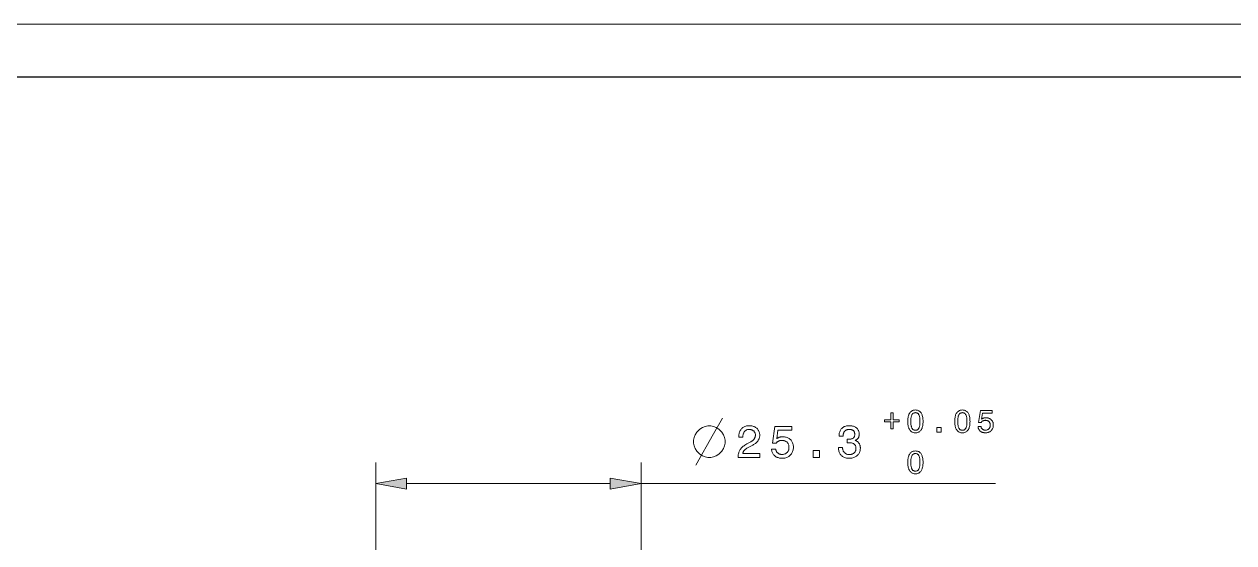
# Model space of a CAD drawing. Extents: x 0 to 297, y 0 to 546.
# Drawn here: x 112.2 to 227.5, y 370.6 to 420 of the extents above; entities that cross this region are included whole.
import ezdxf

# ---------------------------------------------------------------- set-up
doc = ezdxf.new("R2010")
doc.units = 0

msp = doc.modelspace()

# ---------------------------------------------------------------- linework, layer by layer
at = {"color": 7, "lineweight": 13}
for p, q in [((0, 420), (297, 420)), ((170.99, 376.22), (204.76, 376.22))]:
    msp.add_line(p, q, dxfattribs=at)
at = {"color": 7, "lineweight": 30}
msp.add_line((20, 415), (292, 415), dxfattribs=at)
at = {"color": 7, "lineweight": 13, "ltscale": 0.356326}
for p, q in [((145.69, 363.97), (145.69, 378.22)), ((170.99, 363.97), (170.99, 378.22))]:
    msp.add_line(p, q, dxfattribs=at)
at = {"color": 7, "lineweight": 13, "ltscale": 0.484779}
msp.add_line((148.64, 376.22), (168.03, 376.22), dxfattribs=at)
at = {"color": 7, "lineweight": 13}
for points in [[(194.79, 382.96), (195, 382.96), (195, 382.3), (195.6, 382.3), (195.6, 382.1), (195, 382.1), (195, 381.44), (194.79, 381.44), (194.79, 382.1), (194.19, 382.1), (194.19, 382.3), (194.79, 382.3)], [(196.4, 382.15), (196.41, 382.25), (196.41, 382.35), (196.42, 382.44), (196.43, 382.53), (196.45, 382.62), (196.47, 382.69), (196.5, 382.77), (196.52, 382.84), (196.56, 382.9), (196.59, 382.96), (196.63, 383.01), (196.67, 383.06), (196.72, 383.1), (196.77, 383.14), (196.82, 383.17), (196.87, 383.19), (196.93, 383.21), (197, 383.22), (197.06, 383.23), (197.13, 383.24), (197.2, 383.23), (197.27, 383.22), (197.33, 383.21), (197.39, 383.19), (197.45, 383.17), (197.5, 383.14), (197.55, 383.1), (197.59, 383.06), (197.64, 383.01), (197.67, 382.96), (197.71, 382.9), (197.74, 382.84), (197.77, 382.77), (197.79, 382.7), (197.81, 382.62), (197.83, 382.53), (197.84, 382.45), (197.85, 382.35), (197.86, 382.25), (197.86, 382.15), (197.86, 382.04), (197.85, 381.94), (197.84, 381.85), (197.83, 381.76), (197.81, 381.68), (197.79, 381.6), (197.77, 381.52), (197.74, 381.46), (197.71, 381.39), (197.67, 381.34), (197.64, 381.28), (197.59, 381.24), (197.55, 381.2), (197.5, 381.16), (197.45, 381.13), (197.39, 381.11), (197.33, 381.09), (197.27, 381.07), (197.2, 381.06), (197.13, 381.06), (197.06, 381.06), (197, 381.07), (196.93, 381.09), (196.87, 381.11), (196.82, 381.13), (196.77, 381.16), (196.72, 381.2), (196.67, 381.24), (196.63, 381.29), (196.59, 381.34), (196.56, 381.4), (196.52, 381.46), (196.5, 381.53), (196.47, 381.6), (196.45, 381.68), (196.43, 381.76), (196.42, 381.85), (196.41, 381.94), (196.41, 382.04)], [(196.69, 382.15), (196.7, 382.06), (196.7, 381.98), (196.7, 381.91), (196.71, 381.84), (196.72, 381.77), (196.73, 381.71), (196.75, 381.65), (196.76, 381.6), (196.78, 381.55), (196.8, 381.51), (196.82, 381.47), (196.85, 381.44), (196.87, 381.41), (196.9, 381.38), (196.94, 381.36), (196.97, 381.34), (197.01, 381.33), (197.05, 381.32), (197.09, 381.31), (197.13, 381.31), (197.18, 381.31), (197.22, 381.32), (197.26, 381.33), (197.29, 381.34), (197.33, 381.36), (197.36, 381.38), (197.39, 381.41), (197.42, 381.44), (197.44, 381.47), (197.46, 381.51), (197.48, 381.55), (197.5, 381.6), (197.52, 381.65), (197.53, 381.71), (197.54, 381.77), (197.55, 381.83), (197.56, 381.91), (197.56, 381.98), (197.57, 382.06), (197.57, 382.15), (197.57, 382.23), (197.56, 382.31), (197.56, 382.39), (197.55, 382.46), (197.54, 382.53), (197.53, 382.59), (197.52, 382.64), (197.5, 382.7), (197.48, 382.74), (197.46, 382.79), (197.44, 382.82), (197.42, 382.86), (197.39, 382.89), (197.36, 382.91), (197.33, 382.94), (197.29, 382.95), (197.26, 382.97), (197.22, 382.98), (197.18, 382.98), (197.13, 382.99), (197.09, 382.98), (197.05, 382.98), (197.01, 382.97), (196.97, 382.95), (196.94, 382.93), (196.9, 382.91), (196.87, 382.89), (196.85, 382.86), (196.82, 382.82), (196.8, 382.78), (196.78, 382.74), (196.76, 382.69), (196.75, 382.64), (196.73, 382.59), (196.72, 382.52), (196.71, 382.46), (196.7, 382.39), (196.7, 382.31), (196.7, 382.23)], [(200.88, 382.15), (200.88, 382.25), (200.89, 382.35), (200.9, 382.44), (200.91, 382.53), (200.93, 382.62), (200.95, 382.69), (200.97, 382.77), (201, 382.84), (201.03, 382.9), (201.07, 382.96), (201.11, 383.01), (201.15, 383.06), (201.2, 383.1), (201.24, 383.14), (201.3, 383.17), (201.35, 383.19), (201.41, 383.21), (201.47, 383.22), (201.54, 383.23), (201.61, 383.24), (201.68, 383.23), (201.75, 383.22), (201.81, 383.21), (201.87, 383.19), (201.92, 383.17), (201.98, 383.14), (202.03, 383.1), (202.07, 383.06), (202.11, 383.01), (202.15, 382.96), (202.19, 382.9), (202.22, 382.84), (202.25, 382.77), (202.27, 382.7), (202.29, 382.62), (202.31, 382.53), (202.32, 382.45), (202.33, 382.35), (202.33, 382.25), (202.34, 382.15), (202.33, 382.04), (202.33, 381.94), (202.32, 381.85), (202.31, 381.76), (202.29, 381.68), (202.27, 381.6), (202.25, 381.52), (202.22, 381.46), (202.19, 381.39), (202.15, 381.34), (202.11, 381.28), (202.07, 381.24), (202.03, 381.2), (201.98, 381.16), (201.92, 381.13), (201.87, 381.11), (201.81, 381.09), (201.75, 381.07), (201.68, 381.06), (201.61, 381.06), (201.54, 381.06), (201.47, 381.07), (201.41, 381.09), (201.35, 381.11), (201.3, 381.13), (201.24, 381.16), (201.2, 381.2), (201.15, 381.24), (201.11, 381.29), (201.07, 381.34), (201.03, 381.4), (201, 381.46), (200.97, 381.53), (200.95, 381.6), (200.93, 381.68), (200.91, 381.76), (200.9, 381.85), (200.89, 381.94), (200.88, 382.04)], [(201.17, 382.15), (201.17, 382.06), (201.18, 381.98), (201.18, 381.91), (201.19, 381.84), (201.2, 381.77), (201.21, 381.71), (201.22, 381.65), (201.24, 381.6), (201.26, 381.55), (201.28, 381.51), (201.3, 381.47), (201.33, 381.44), (201.35, 381.41), (201.38, 381.38), (201.41, 381.36), (201.45, 381.34), (201.49, 381.33), (201.52, 381.32), (201.57, 381.31), (201.61, 381.31), (201.65, 381.31), (201.7, 381.32), (201.74, 381.33), (201.77, 381.34), (201.81, 381.36), (201.84, 381.38), (201.87, 381.41), (201.89, 381.44), (201.92, 381.47), (201.94, 381.51), (201.96, 381.55), (201.98, 381.6), (201.99, 381.65), (202.01, 381.71), (202.02, 381.77), (202.03, 381.83), (202.04, 381.91), (202.04, 381.98), (202.04, 382.06), (202.05, 382.15), (202.04, 382.23), (202.04, 382.31), (202.04, 382.39), (202.03, 382.46), (202.02, 382.53), (202.01, 382.59), (201.99, 382.64), (201.98, 382.7), (201.96, 382.74), (201.94, 382.79), (201.92, 382.82), (201.89, 382.86), (201.87, 382.89), (201.84, 382.91), (201.81, 382.94), (201.77, 382.95), (201.74, 382.97), (201.7, 382.98), (201.65, 382.98), (201.61, 382.99), (201.57, 382.98), (201.52, 382.98), (201.49, 382.97), (201.45, 382.95), (201.41, 382.93), (201.38, 382.91), (201.35, 382.89), (201.33, 382.86), (201.3, 382.82), (201.28, 382.78), (201.26, 382.74), (201.24, 382.69), (201.22, 382.64), (201.21, 382.59), (201.2, 382.52), (201.19, 382.46), (201.18, 382.39), (201.18, 382.31), (201.17, 382.23)], [(203.1, 381.67), (203.38, 381.67), (203.39, 381.64), (203.39, 381.61), (203.4, 381.58), (203.41, 381.55), (203.43, 381.52), (203.44, 381.5), (203.46, 381.48), (203.48, 381.45), (203.5, 381.43), (203.52, 381.41), (203.54, 381.4), (203.56, 381.38), (203.59, 381.37), (203.62, 381.36), (203.64, 381.34), (203.67, 381.34), (203.7, 381.33), (203.73, 381.33), (203.77, 381.32), (203.8, 381.32), (203.84, 381.32), (203.88, 381.33), (203.92, 381.33), (203.96, 381.34), (203.99, 381.35), (204.02, 381.37), (204.06, 381.38), (204.09, 381.4), (204.11, 381.43), (204.14, 381.45), (204.17, 381.48), (204.19, 381.5), (204.21, 381.53), (204.22, 381.57), (204.24, 381.6), (204.25, 381.63), (204.26, 381.67), (204.26, 381.71), (204.27, 381.75), (204.27, 381.79), (204.27, 381.83), (204.26, 381.87), (204.26, 381.91), (204.25, 381.95), (204.24, 381.98), (204.22, 382.01), (204.21, 382.05), (204.19, 382.07), (204.17, 382.1), (204.14, 382.13), (204.12, 382.15), (204.09, 382.17), (204.06, 382.19), (204.03, 382.21), (203.99, 382.22), (203.96, 382.24), (203.92, 382.24), (203.88, 382.25), (203.84, 382.25), (203.8, 382.26), (203.78, 382.26), (203.75, 382.25), (203.73, 382.25), (203.71, 382.25), (203.68, 382.24), (203.66, 382.24), (203.64, 382.23), (203.62, 382.22), (203.6, 382.22), (203.58, 382.21), (203.56, 382.2), (203.54, 382.19), (203.52, 382.17), (203.5, 382.16), (203.48, 382.15), (203.47, 382.13), (203.45, 382.12), (203.43, 382.1), (203.42, 382.08), (203.4, 382.06), (203.16, 382.06), (203.33, 383.18), (204.45, 383.18), (204.45, 382.93), (203.53, 382.93), (203.44, 382.36), (203.46, 382.38), (203.48, 382.39), (203.49, 382.4), (203.51, 382.41), (203.53, 382.42), (203.54, 382.43), (203.56, 382.44), (203.58, 382.45), (203.6, 382.46), (203.62, 382.46), (203.64, 382.47), (203.66, 382.48), (203.69, 382.48), (203.71, 382.49), (203.73, 382.49), (203.75, 382.49), (203.77, 382.49), (203.8, 382.5), (203.82, 382.5), (203.85, 382.5), (203.91, 382.5), (203.97, 382.49), (204.03, 382.48), (204.08, 382.47), (204.14, 382.45), (204.19, 382.43), (204.24, 382.4), (204.28, 382.38), (204.33, 382.34), (204.37, 382.31), (204.4, 382.27), (204.44, 382.22), (204.47, 382.18), (204.49, 382.13), (204.51, 382.08), (204.53, 382.03), (204.55, 381.98), (204.55, 381.92), (204.56, 381.86), (204.56, 381.8), (204.56, 381.74), (204.55, 381.68), (204.54, 381.62), (204.53, 381.56), (204.51, 381.5), (204.49, 381.45), (204.46, 381.4), (204.43, 381.35), (204.39, 381.31), (204.35, 381.27), (204.31, 381.23), (204.27, 381.19), (204.22, 381.16), (204.17, 381.14), (204.11, 381.11), (204.06, 381.09), (204, 381.08), (203.94, 381.07), (203.88, 381.06), (203.81, 381.06), (203.75, 381.06), (203.7, 381.07), (203.64, 381.08), (203.59, 381.09), (203.54, 381.1), (203.49, 381.12), (203.44, 381.14), (203.4, 381.17), (203.36, 381.2), (203.32, 381.23), (203.28, 381.26), (203.25, 381.3), (203.22, 381.34), (203.19, 381.38), (203.17, 381.42), (203.15, 381.47), (203.13, 381.52), (203.12, 381.57), (203.11, 381.62)], [(177.64, 381.72), (177.34, 381.72), (177.09, 381.67), (176.84, 381.57), (176.59, 381.42), (176.29, 381.12), (176.14, 380.87), (176.04, 380.62), (175.99, 380.37), (175.99, 380.07), (176.04, 379.82), (176.14, 379.57), (176.29, 379.32), (176.59, 379.02), (176.84, 378.87), (177.09, 378.77), (177.34, 378.72), (177.64, 378.72), (177.89, 378.77), (178.14, 378.87), (178.39, 379.02), (178.69, 379.32), (178.84, 379.57), (178.94, 379.82), (178.99, 380.07), (178.99, 380.37), (178.94, 380.62), (178.84, 380.87), (178.69, 381.12), (178.39, 381.42), (178.14, 381.57), (177.89, 381.67)], [(180.23, 378.72), (180.23, 378.74), (180.24, 378.82), (180.24, 378.91), (180.25, 378.99), (180.27, 379.07), (180.29, 379.14), (180.31, 379.22), (180.33, 379.29), (180.37, 379.35), (180.4, 379.42), (180.44, 379.48), (180.48, 379.54), (180.54, 379.6), (180.59, 379.66), (180.66, 379.72), (180.73, 379.78), (180.81, 379.83), (180.89, 379.89), (180.98, 379.95), (181.08, 380.01), (181.19, 380.07), (181.44, 380.21), (181.49, 380.23), (181.53, 380.26), (181.57, 380.29), (181.61, 380.31), (181.64, 380.34), (181.67, 380.37), (181.7, 380.4), (181.73, 380.43), (181.75, 380.46), (181.78, 380.49), (181.8, 380.52), (181.81, 380.55), (181.83, 380.59), (181.84, 380.62), (181.86, 380.66), (181.87, 380.69), (181.87, 380.73), (181.88, 380.77), (181.88, 380.81), (181.88, 380.85), (181.88, 380.9), (181.88, 380.94), (181.87, 380.99), (181.86, 381.03), (181.84, 381.07), (181.82, 381.1), (181.8, 381.14), (181.78, 381.17), (181.75, 381.21), (181.72, 381.24), (181.68, 381.26), (181.65, 381.29), (181.61, 381.31), (181.57, 381.33), (181.53, 381.35), (181.48, 381.36), (181.44, 381.37), (181.39, 381.38), (181.33, 381.38), (181.28, 381.38), (181.23, 381.38), (181.18, 381.38), (181.13, 381.37), (181.08, 381.35), (181.04, 381.34), (181, 381.32), (180.96, 381.29), (180.92, 381.26), (180.88, 381.23), (180.85, 381.2), (180.82, 381.16), (180.8, 381.12), (180.77, 381.07), (180.75, 381.03), (180.73, 380.98), (180.72, 380.92), (180.71, 380.87), (180.7, 380.81), (180.7, 380.75), (180.7, 380.69), (180.7, 380.65), (180.3, 380.65), (180.3, 380.71), (180.31, 380.81), (180.31, 380.89), (180.33, 380.98), (180.35, 381.06), (180.37, 381.14), (180.4, 381.21), (180.44, 381.28), (180.48, 381.35), (180.52, 381.41), (180.57, 381.46), (180.63, 381.52), (180.69, 381.56), (180.75, 381.61), (180.82, 381.64), (180.89, 381.67), (180.97, 381.7), (181.04, 381.72), (181.13, 381.73), (181.21, 381.74), (181.3, 381.74), (181.39, 381.74), (181.47, 381.73), (181.55, 381.72), (181.63, 381.7), (181.7, 381.68), (181.77, 381.65), (181.84, 381.62), (181.9, 381.58), (181.96, 381.54), (182.02, 381.49), (182.07, 381.44), (182.12, 381.39), (182.16, 381.33), (182.19, 381.27), (182.22, 381.21), (182.25, 381.14), (182.27, 381.07), (182.28, 381), (182.29, 380.93), (182.29, 380.85), (182.29, 380.79), (182.29, 380.73), (182.28, 380.67), (182.27, 380.61), (182.25, 380.56), (182.24, 380.5), (182.21, 380.45), (182.19, 380.4), (182.16, 380.35), (182.13, 380.3), (182.1, 380.26), (182.06, 380.21), (182.02, 380.17), (181.98, 380.13), (181.93, 380.09), (181.88, 380.05), (181.83, 380.01), (181.77, 379.97), (181.71, 379.94), (181.64, 379.9), (181.39, 379.77), (181.32, 379.74), (181.25, 379.7), (181.19, 379.66), (181.14, 379.63), (181.08, 379.59), (181.03, 379.56), (180.99, 379.53), (180.94, 379.5), (180.91, 379.46), (180.87, 379.43), (180.84, 379.4), (180.81, 379.37), (180.79, 379.34), (180.76, 379.31), (180.74, 379.27), (180.72, 379.24), (180.71, 379.2), (180.69, 379.17), (180.68, 379.13), (180.67, 379.09), (182.29, 379.09), (182.29, 378.72)], [(183.41, 379.5), (183.82, 379.5), (183.82, 379.46), (183.83, 379.42), (183.85, 379.37), (183.86, 379.33), (183.88, 379.3), (183.9, 379.26), (183.93, 379.23), (183.95, 379.2), (183.98, 379.17), (184.01, 379.14), (184.04, 379.11), (184.08, 379.09), (184.11, 379.07), (184.15, 379.05), (184.19, 379.04), (184.23, 379.03), (184.28, 379.02), (184.32, 379.01), (184.37, 379.01), (184.42, 379.01), (184.48, 379.01), (184.53, 379.01), (184.59, 379.02), (184.64, 379.04), (184.69, 379.05), (184.74, 379.07), (184.78, 379.1), (184.82, 379.12), (184.86, 379.16), (184.9, 379.19), (184.94, 379.23), (184.97, 379.27), (184.99, 379.31), (185.02, 379.36), (185.04, 379.4), (185.06, 379.45), (185.07, 379.5), (185.08, 379.56), (185.08, 379.61), (185.08, 379.67), (185.08, 379.73), (185.08, 379.79), (185.07, 379.85), (185.06, 379.9), (185.04, 379.95), (185.02, 380), (185, 380.04), (184.97, 380.08), (184.94, 380.12), (184.9, 380.16), (184.87, 380.19), (184.83, 380.23), (184.78, 380.25), (184.74, 380.28), (184.69, 380.3), (184.64, 380.31), (184.59, 380.33), (184.53, 380.33), (184.48, 380.34), (184.42, 380.34), (184.38, 380.34), (184.35, 380.34), (184.31, 380.34), (184.28, 380.33), (184.25, 380.32), (184.22, 380.32), (184.19, 380.31), (184.16, 380.3), (184.13, 380.29), (184.1, 380.27), (184.07, 380.26), (184.04, 380.24), (184.01, 380.22), (183.99, 380.21), (183.96, 380.19), (183.94, 380.16), (183.91, 380.14), (183.89, 380.12), (183.87, 380.09), (183.84, 380.07), (183.5, 380.07), (183.74, 381.66), (185.34, 381.66), (185.34, 381.3), (184.03, 381.3), (183.91, 380.49), (183.93, 380.51), (183.95, 380.53), (183.97, 380.55), (184, 380.56), (184.02, 380.58), (184.05, 380.59), (184.08, 380.6), (184.1, 380.62), (184.13, 380.63), (184.16, 380.64), (184.19, 380.65), (184.22, 380.66), (184.25, 380.66), (184.28, 380.67), (184.31, 380.68), (184.35, 380.68), (184.38, 380.68), (184.41, 380.69), (184.45, 380.69), (184.48, 380.69), (184.57, 380.68), (184.66, 380.68), (184.74, 380.66), (184.82, 380.64), (184.9, 380.62), (184.97, 380.59), (185.04, 380.55), (185.1, 380.51), (185.16, 380.47), (185.22, 380.41), (185.28, 380.36), (185.32, 380.3), (185.37, 380.23), (185.4, 380.17), (185.43, 380.1), (185.46, 380.02), (185.48, 379.95), (185.49, 379.87), (185.5, 379.78), (185.5, 379.69), (185.5, 379.6), (185.49, 379.51), (185.48, 379.43), (185.46, 379.35), (185.43, 379.27), (185.4, 379.19), (185.36, 379.12), (185.31, 379.05), (185.26, 378.99), (185.21, 378.93), (185.14, 378.87), (185.08, 378.82), (185.01, 378.78), (184.94, 378.74), (184.86, 378.71), (184.78, 378.68), (184.7, 378.66), (184.61, 378.65), (184.52, 378.64), (184.43, 378.64), (184.35, 378.64), (184.27, 378.65), (184.19, 378.66), (184.11, 378.67), (184.04, 378.7), (183.97, 378.72), (183.91, 378.75), (183.84, 378.79), (183.78, 378.83), (183.73, 378.88), (183.67, 378.92), (183.62, 378.98), (183.58, 379.03), (183.54, 379.09), (183.51, 379.15), (183.48, 379.22), (183.46, 379.28), (183.44, 379.35), (183.42, 379.43)], [(189.79, 379.66), (190.19, 379.66), (190.19, 379.6), (190.2, 379.54), (190.21, 379.49), (190.22, 379.43), (190.24, 379.38), (190.26, 379.33), (190.28, 379.29), (190.3, 379.25), (190.33, 379.21), (190.36, 379.17), (190.4, 379.14), (190.44, 379.11), (190.48, 379.08), (190.52, 379.06), (190.57, 379.04), (190.61, 379.03), (190.66, 379.01), (190.72, 379.01), (190.77, 379), (190.83, 379), (190.89, 379), (190.95, 379.01), (191, 379.01), (191.05, 379.02), (191.1, 379.04), (191.14, 379.06), (191.19, 379.08), (191.23, 379.1), (191.26, 379.13), (191.3, 379.16), (191.33, 379.19), (191.36, 379.22), (191.39, 379.26), (191.41, 379.3), (191.43, 379.34), (191.44, 379.39), (191.45, 379.44), (191.46, 379.49), (191.47, 379.54), (191.47, 379.59), (191.47, 379.64), (191.46, 379.69), (191.45, 379.73), (191.44, 379.77), (191.43, 379.81), (191.41, 379.85), (191.39, 379.89), (191.36, 379.92), (191.33, 379.95), (191.3, 379.98), (191.27, 380.01), (191.23, 380.03), (191.19, 380.05), (191.14, 380.07), (191.1, 380.09), (191.05, 380.1), (191, 380.11), (190.95, 380.12), (190.89, 380.12), (190.83, 380.12), (190.82, 380.12), (190.81, 380.12), (190.8, 380.12), (190.8, 380.12), (190.79, 380.12), (190.78, 380.12), (190.77, 380.12), (190.76, 380.12), (190.75, 380.12), (190.74, 380.12), (190.73, 380.12), (190.72, 380.12), (190.71, 380.12), (190.7, 380.12), (190.69, 380.12), (190.67, 380.12), (190.66, 380.12), (190.65, 380.12), (190.63, 380.11), (190.62, 380.11), (190.62, 380.45), (190.63, 380.45), (190.64, 380.45), (190.65, 380.45), (190.66, 380.45), (190.66, 380.45), (190.67, 380.45), (190.68, 380.45), (190.69, 380.45), (190.7, 380.45), (190.71, 380.45), (190.72, 380.45), (190.72, 380.45), (190.73, 380.45), (190.74, 380.45), (190.75, 380.45), (190.76, 380.45), (190.76, 380.45), (190.77, 380.45), (190.78, 380.45), (190.79, 380.45), (190.84, 380.45), (190.9, 380.45), (190.95, 380.46), (190.99, 380.47), (191.04, 380.48), (191.08, 380.49), (191.12, 380.51), (191.15, 380.52), (191.19, 380.54), (191.22, 380.56), (191.24, 380.59), (191.27, 380.61), (191.29, 380.64), (191.31, 380.68), (191.32, 380.71), (191.33, 380.75), (191.34, 380.78), (191.35, 380.83), (191.36, 380.87), (191.36, 380.92), (191.36, 380.96), (191.35, 381), (191.34, 381.04), (191.33, 381.08), (191.32, 381.12), (191.31, 381.15), (191.29, 381.18), (191.27, 381.21), (191.25, 381.24), (191.22, 381.27), (191.19, 381.29), (191.16, 381.31), (191.13, 381.33), (191.09, 381.34), (191.05, 381.36), (191.01, 381.37), (190.97, 381.38), (190.93, 381.38), (190.88, 381.39), (190.83, 381.39), (190.77, 381.39), (190.72, 381.38), (190.67, 381.37), (190.62, 381.36), (190.58, 381.35), (190.54, 381.33), (190.5, 381.31), (190.46, 381.28), (190.43, 381.26), (190.39, 381.23), (190.37, 381.19), (190.34, 381.15), (190.32, 381.11), (190.3, 381.07), (190.28, 381.02), (190.27, 380.98), (190.26, 380.92), (190.25, 380.87), (190.25, 380.81), (190.25, 380.75), (189.86, 380.75), (189.86, 380.78), (189.86, 380.86), (189.87, 380.95), (189.88, 381.03), (189.9, 381.1), (189.93, 381.17), (189.95, 381.24), (189.99, 381.31), (190.03, 381.37), (190.07, 381.43), (190.12, 381.48), (190.17, 381.53), (190.23, 381.57), (190.29, 381.61), (190.35, 381.65), (190.42, 381.68), (190.49, 381.7), (190.56, 381.72), (190.64, 381.73), (190.72, 381.74), (190.81, 381.74), (190.9, 381.74), (190.98, 381.73), (191.07, 381.72), (191.14, 381.71), (191.22, 381.69), (191.29, 381.66), (191.35, 381.64), (191.41, 381.61), (191.47, 381.57), (191.52, 381.53), (191.57, 381.48), (191.61, 381.44), (191.65, 381.39), (191.68, 381.33), (191.71, 381.27), (191.73, 381.21), (191.75, 381.15), (191.76, 381.08), (191.77, 381.01), (191.77, 380.93), (191.77, 380.89), (191.77, 380.85), (191.77, 380.81), (191.76, 380.77), (191.75, 380.73), (191.74, 380.7), (191.73, 380.66), (191.71, 380.63), (191.7, 380.59), (191.68, 380.56), (191.66, 380.53), (191.64, 380.5), (191.61, 380.48), (191.59, 380.45), (191.56, 380.43), (191.53, 380.4), (191.5, 380.38), (191.47, 380.36), (191.43, 380.35), (191.39, 380.33), (191.44, 380.31), (191.49, 380.29), (191.53, 380.27), (191.57, 380.24), (191.61, 380.22), (191.64, 380.19), (191.68, 380.16), (191.71, 380.12), (191.74, 380.09), (191.76, 380.05), (191.79, 380.01), (191.81, 379.97), (191.83, 379.93), (191.84, 379.89), (191.86, 379.84), (191.87, 379.8), (191.88, 379.75), (191.88, 379.7), (191.89, 379.65), (191.89, 379.59), (191.88, 379.51), (191.88, 379.43), (191.86, 379.35), (191.84, 379.27), (191.81, 379.2), (191.78, 379.13), (191.74, 379.07), (191.7, 379.01), (191.65, 378.95), (191.59, 378.9), (191.53, 378.85), (191.47, 378.8), (191.4, 378.76), (191.33, 378.73), (191.25, 378.7), (191.17, 378.68), (191.08, 378.66), (191, 378.65), (190.9, 378.64), (190.81, 378.64), (190.72, 378.64), (190.63, 378.65), (190.55, 378.66), (190.47, 378.68), (190.39, 378.7), (190.32, 378.73), (190.25, 378.77), (190.19, 378.81), (190.13, 378.86), (190.07, 378.91), (190.02, 378.96), (189.97, 379.02), (189.93, 379.09), (189.89, 379.15), (189.86, 379.23), (189.84, 379.3), (189.82, 379.38), (189.8, 379.46), (189.79, 379.54), (189.79, 379.63)], [(199.16, 381.12), (199.16, 381.57), (199.58, 381.57), (199.58, 381.12)], [(187.38, 378.72), (187.38, 379.37), (187.98, 379.37), (187.98, 378.72)], [(196.4, 378.25), (196.41, 378.35), (196.41, 378.45), (196.42, 378.54), (196.43, 378.63), (196.45, 378.72), (196.47, 378.79), (196.5, 378.87), (196.52, 378.94), (196.56, 379), (196.59, 379.06), (196.63, 379.11), (196.67, 379.16), (196.72, 379.2), (196.77, 379.24), (196.82, 379.27), (196.87, 379.29), (196.93, 379.31), (197, 379.32), (197.06, 379.33), (197.13, 379.34), (197.2, 379.33), (197.27, 379.32), (197.33, 379.31), (197.39, 379.29), (197.45, 379.27), (197.5, 379.24), (197.55, 379.2), (197.59, 379.16), (197.64, 379.11), (197.67, 379.06), (197.71, 379), (197.74, 378.94), (197.77, 378.87), (197.79, 378.8), (197.81, 378.72), (197.83, 378.63), (197.84, 378.55), (197.85, 378.45), (197.86, 378.35), (197.86, 378.25), (197.86, 378.14), (197.85, 378.04), (197.84, 377.95), (197.83, 377.86), (197.81, 377.78), (197.79, 377.7), (197.77, 377.62), (197.74, 377.56), (197.71, 377.49), (197.67, 377.44), (197.64, 377.38), (197.59, 377.34), (197.55, 377.3), (197.5, 377.26), (197.45, 377.23), (197.39, 377.21), (197.33, 377.19), (197.27, 377.17), (197.2, 377.16), (197.13, 377.16), (197.06, 377.16), (197, 377.17), (196.93, 377.19), (196.87, 377.21), (196.82, 377.23), (196.77, 377.26), (196.72, 377.3), (196.67, 377.34), (196.63, 377.39), (196.59, 377.44), (196.56, 377.5), (196.52, 377.56), (196.5, 377.63), (196.47, 377.7), (196.45, 377.78), (196.43, 377.86), (196.42, 377.95), (196.41, 378.04), (196.41, 378.14)], [(196.69, 378.25), (196.7, 378.16), (196.7, 378.08), (196.7, 378.01), (196.71, 377.94), (196.72, 377.87), (196.73, 377.81), (196.75, 377.75), (196.76, 377.7), (196.78, 377.65), (196.8, 377.61), (196.82, 377.57), (196.85, 377.54), (196.87, 377.51), (196.9, 377.48), (196.94, 377.46), (196.97, 377.44), (197.01, 377.43), (197.05, 377.42), (197.09, 377.41), (197.13, 377.41), (197.18, 377.41), (197.22, 377.42), (197.26, 377.43), (197.29, 377.44), (197.33, 377.46), (197.36, 377.48), (197.39, 377.51), (197.42, 377.54), (197.44, 377.57), (197.46, 377.61), (197.48, 377.65), (197.5, 377.7), (197.52, 377.75), (197.53, 377.81), (197.54, 377.87), (197.55, 377.93), (197.56, 378.01), (197.56, 378.08), (197.57, 378.16), (197.57, 378.25), (197.57, 378.33), (197.56, 378.41), (197.56, 378.49), (197.55, 378.56), (197.54, 378.63), (197.53, 378.69), (197.52, 378.74), (197.5, 378.8), (197.48, 378.84), (197.46, 378.89), (197.44, 378.92), (197.42, 378.96), (197.39, 378.99), (197.36, 379.01), (197.33, 379.04), (197.29, 379.05), (197.26, 379.07), (197.22, 379.08), (197.18, 379.08), (197.13, 379.09), (197.09, 379.08), (197.05, 379.08), (197.01, 379.07), (196.97, 379.05), (196.94, 379.03), (196.9, 379.01), (196.87, 378.99), (196.85, 378.96), (196.82, 378.92), (196.8, 378.88), (196.78, 378.84), (196.76, 378.79), (196.75, 378.74), (196.73, 378.68), (196.72, 378.62), (196.71, 378.56), (196.7, 378.49), (196.7, 378.41), (196.7, 378.33)], [(148.64, 376.74), (145.69, 376.22), (148.64, 375.7)], [(168.03, 375.7), (170.99, 376.22), (168.03, 376.74)]]:
    msp.add_lwpolyline(points, close=True, dxfattribs=at)
msp.add_lwpolyline([(176.19, 377.97), (177.89, 380.97), (178.74, 382.47)], dxfattribs=at)
for points in [[(148.64, 376.74), (145.69, 376.22), (148.64, 376.74), (148.64, 375.7)], [(168.03, 375.7), (170.99, 376.22), (168.03, 375.7), (168.03, 376.74)]]:
    msp.add_solid(points, dxfattribs=at)

doc.saveas('drawing.dxf')
